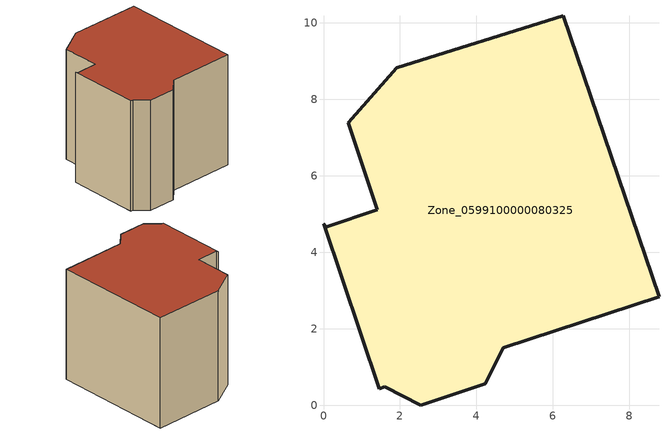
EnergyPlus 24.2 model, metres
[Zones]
Zone_0599100000080325
 floor ground (C_G): 1.6,0.48 1.46,0.43 0,4.75 0.08,4.67 1.4,5.11 0.65,7.38 1.91,8.82 6.27,10.18 8.77,2.84 4.7,1.5 4.23,0.56 2.54,0 z0
 wall outside (C_F): 1.46,0.43 1.6,0.48 2.54,0 4.23,0.56 4.7,1.5 8.77,2.84 6.27,10.18 1.91,8.82 0.65,7.38 1.4,5.11 0.08,4.67 0,4.75 1.46,0.43 z0:7.33
 roof outside (C_R): 1.4,5.11 0.08,4.67 0,4.75 1.46,0.43 1.6,0.48 2.54,0 4.23,0.56 4.7,1.5 8.77,2.84 6.27,10.18 1.91,8.82 0.65,7.38 z7.33
[BUILDING]
Pand.0599100000080325: North Axis=0; Terrain=City; Loads Convergence Tolerance Value=0.04; Temperature Convergence Tolerance Value=0.4; Solar Distribution=FullExterior; Maximum Number of Warmup Days=25; Minimum Number of Warmup Days=1
[Site:Location]
Rotterdam.The.Hague.AP_ZH_NLD Design_Conditions: Latitude=51.96; Longitude=4.45; Time Zone=1; Elevation=-4.5
[SITE:GROUNDTEMPERATURE:BUILDINGSURFACE]
18, 18, 18, 18, 18, 18, 18, 18, 18, 18, 18, 18
[MATERIAL] Thermal Absorptance=0.9; Solar Absorptance=0.7; Visible Absorptance=0.7
Name | Roughness | Thickness | Conductivity | Density | Specific Heat
G.TC.1946 | MediumSmooth | 0.15 | 1 | 540 | 1210
F.TC.1946 | Rough | 0.3 | 0.857143 | 1920 | 840
R.TC.1946 | MediumRough | 0.2 | 0.909091 | 1500 | 1000
[CONSTRUCTION]
C_G: G.TC.1946
C_F: F.TC.1946
C_R: R.TC.1946
[ZONE]
Zone_0599100000080325: Type=1; Multiplier=1; Ceiling Height=Autocalculate; Volume=Autocalculate; Floor Area=autocalculate; Part of Total Floor Area=Yes
[ZONEINFILTRATION:DESIGNFLOWRATE]
Infil_Zone_0599100000080325: Zone or ZoneList or Space or SpaceList=Zone_0599100000080325; Schedule=AlwaysOn; Design Flow Rate Calculation Method=Flow/Area; Flow Rate per Floor Area=0.003; Constant Term Coefficient=1; Temperature Term Coefficient=0; Velocity Term Coefficient=0; Velocity Squared Term Coefficient=0
[HVACTEMPLATE:ZONE:IDEALLOADSAIRSYSTEM]
Zone_0599100000080325: Maximum Heating Supply Air Temperature=50; Minimum Cooling Supply Air Temperature=13; Maximum Heating Supply Air Humidity Ratio=0.0156; Minimum Cooling Supply Air Humidity Ratio=0.0077; Heating Limit=NoLimit; Cooling Limit=NoLimit; Dehumidification Control Type=ConstantSensibleHeatRatio; Cooling Sensible Heat Ratio=0.7; Dehumidification Setpoint=60; Humidification Control Type=None; Humidification Setpoint=30; Outdoor Air Method=None; Outdoor Air Flow Rate per Person=0.00944; Outdoor Air Flow Rate per Zone Floor Area=0; Outdoor Air Flow Rate per Zone=0; Demand Controlled Ventilation Type=None; Outdoor Air Economizer Type=NoEconomizer; Heat Recovery Type=None; Sensible Heat Recovery Effectiveness=0.7; Latent Heat Recovery Effectiveness=0.65
[ZONECONTROL:THERMOSTAT]
ThermostatControl_Zone_0599100000080325: Zone or ZoneList=Zone_0599100000080325; Control Type Schedule=DualSetpointControlType; Control 1=Thermostat_Zone_0599100000080325; Temperature Difference Between Cutout And Setpoint=0
[THERMOSTATSETPOINT:DUALSETPOINT]
Thermostat_Zone_0599100000080325: Heating Setpoint Temperature Schedule=HeatingSetpoint_Zone_0599100000080325; Cooling Setpoint Temperature Schedule=CoolingSetpoint_Zone_0599100000080325
[SCHEDULE:COMPACT]
HeatingSetpoint_Zone_0599100000080325: Through: 12/31, For: AllDays, Until: 24:00, 21
CoolingSetpoint_Zone_0599100000080325: Through: 12/31, For: AllDays, Until: 24:00, 24
DualSetpointControlType: Through: 12/31, For: AllDays, Until: 24:00, 4
AlwaysOn: Through: 12/31, For: AllDays, Until: 24:00, 1
